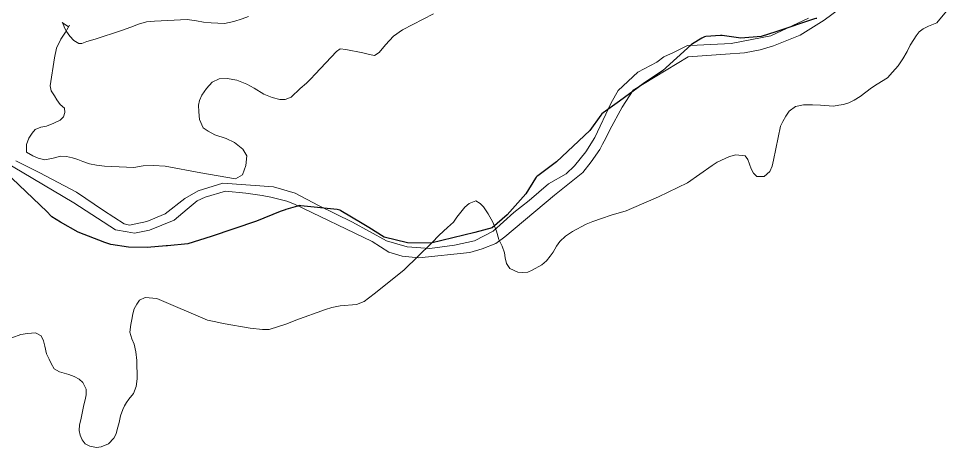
# Model space of a CAD drawing. Header units: metres. Extents: x 4652992 to 4879070, y 2074171 to 2309877.
# Drawn here: x 4654614.6 to 4654718.2, y 2308292.3 to 2308340.2 of the extents above; entities that cross this region are included whole.
import ezdxf

# ---------------------------------------------------------------- set-up
doc = ezdxf.new("R2010")
doc.units = ezdxf.units.M
doc.header["$MEASUREMENT"] = 0
doc.layers.add('Level 2', color=6, linetype='Continuous', lineweight=0)
doc.layers.add('Level 40', color=1, linetype='Continuous', lineweight=0)
doc.layers.add('Limite', color=38, linetype='Continuous', lineweight=0, plot=False)

msp = doc.modelspace()

# ---------------------------------------------------------------- linework, layer by layer
at = {"layer": 'Level 2'}
for points in [[(4654707.155566, 2308341.968324, 1352.88), (4654704.576914, 2308340.073037, 1352.76), (4654701.911122, 2308338.386509, 1352.56), (4654698.946183, 2308337.209544, 1352.44), (4654697.441648, 2308336.748129, 1352.42), (4654695.678543, 2308336.41951, 1352.38), (4654693.591486, 2308336.252613, 1352.24), (4654689.401642, 2308335.956433, 1352), (4654683.266302, 2308332.250654, 1351), (4654682.024219, 2308330.352872, 1350.96), (4654680.670093, 2308327.805431, 1350.82), (4654680.194553, 2308326.884171, 1350.78), (4654679.84865, 2308326.20457, 1350.76), (4654679.537521, 2308325.62459, 1350.72), (4654678.591824, 2308324.221306, 1350.66), (4654677.650293, 2308323.04619, 1350.56), (4654674.480805, 2308320.497896, 1350), (4654668.92656, 2308315.863818, 1349), (4654667.919136, 2308315.12267, 1349), (4654666.388065, 2308314.507388, 1349), (4654665.037877, 2308314.124893, 1349), (4654659.338255, 2308313.512808, 1348), (4654657.486886, 2308313.692458, 1348), (4654655.981933, 2308314.146665, 1348), (4654654.110723, 2308315.333333, 1348), (4654645.434116, 2308319.494017, 1347.62), (4654644.598312, 2308319.84999, 1347.44), (4654642.8112, 2308320.300223, 1347.44), (4654641.84047, 2308320.485879, 1347.44), (4654640.000895, 2308320.733914, 1347.44), (4654637.758342, 2308320.977201, 1347), (4654635.474442, 2308320.280966, 1347), (4654634.597264, 2308319.887011, 1346.94), (4654633.4661, 2308318.938397, 1346.88), (4654632.022684, 2308317.709312, 1346.84), (4654629.248092, 2308316.614078, 1346), (4654627.573345, 2308316.287769, 1346), (4654626.767539, 2308316.409661, 1345.88), (4654625.452219, 2308316.637365, 1345.88), (4654620.821619, 2308319.670321, 1345), (4654612.854925, 2308324.377163, 1344.84)], [(4654702.853945, 2308340.27635, 1352.660892), (4654698.6175, 2308338.300904, 1352.434476), (4654694.206099, 2308337.447402, 1352.313907), (4654690.409143, 2308337.267785, 1352.090243), (4654689.337384, 2308337.230384, 1352), (4654687.762058, 2308336.435486, 1351.486411), (4654686.686711, 2308335.96948, 1351.486411), (4654685.924456, 2308335.378761, 1351.486411), (4654683.784742, 2308334.242093, 1351), (4654681.587818, 2308332.216835, 1350.963825), (4654680.800945, 2308330.819558, 1350.963825), (4654679.000772, 2308326.951337, 1350.792354), (4654677.985766, 2308325.352202, 1350.701308), (4654676.697717, 2308323.778171, 1350.595132), (4654675.776136, 2308322.897183, 1350.386738), (4654673.827996, 2308321.768048, 1349.961088), (4654671.655677, 2308319.924836, 1349.769229), (4654669.941224, 2308318.586293, 1349.431299), (4654667.636802, 2308316.504068, 1349), (4654665.565109, 2308315.397392, 1349), (4654663.320409, 2308314.926736, 1348.709191), (4654660.547562, 2308314.562949, 1348.242044), (4654658.035791, 2308314.738527, 1348), (4654655.708055, 2308315.413398, 1348), (4654651.939821, 2308317.486195, 1347.897168), (4654648.127925, 2308319.363636, 1347.737), (4654645.54107, 2308320.726985, 1347.62), (4654643.109535, 2308321.443526, 1347.44), (4654637.459714, 2308321.842744, 1347), (4654634.709399, 2308321.007632, 1346.984908), (4654633.215071, 2308320.143265, 1346.906697), (4654631.002038, 2308318.43344, 1346.765355), (4654628.965187, 2308317.572104, 1346), (4654627.016518, 2308317.158556, 1345.931897), (4654626.441025, 2308317.293444, 1345.931897), (4654624.116568, 2308318.809585, 1345.559404), (4654621.099673, 2308320.841587, 1345), (4654617.018705, 2308323.004237, 1344.913306), (4654614.334035, 2308324.348986, 1344.875233)]]:
    msp.add_polyline3d(points, dxfattribs=at)
at = {"layer": 'Level 40', "color": 3}
for points in [[(4654718.24197, 2308341.05094, 1363.384124), (4654717.158053, 2308339.765364, 1363.384124), (4654716.245158, 2308339.381371, 1363.264124), (4654715.637364, 2308339.09702, 1362.944124), (4654715.205002, 2308338.748493, 1362.824124), (4654714.876615, 2308338.314279, 1362.624124), (4654714.616876, 2308337.885132, 1362.504124), (4654714.208199, 2308337.278565, 1362.404124), (4654713.867767, 2308336.575556, 1362.324124), (4654713.386828, 2308335.74446, 1362.164124), (4654712.848483, 2308334.974074, 1361.864124), (4654712.214191, 2308334.237199, 1361.724124), (4654711.671028, 2308333.636943, 1361.724124), (4654710.512445, 2308332.906023, 1361.724124), (4654709.868519, 2308332.509408, 1361.684124), (4654708.601945, 2308331.543204, 1361.444124), (4654707.9524, 2308331.113701, 1361.284124), (4654707.325336, 2308330.815751, 1361.124124), (4654706.750862, 2308330.627221, 1360.984124), (4654706.228979, 2308330.548111, 1360.804124), (4654705.621988, 2308330.466779, 1360.724124), (4654704.18119, 2308330.563399, 1360.724124), (4654703.291982, 2308330.615487, 1360.564124), (4654702.276317, 2308330.621709, 1360.364124), (4654701.391524, 2308330.402158, 1360.144124), (4654700.692198, 2308329.879678, 1359.584124), (4654700.308411, 2308329.3196, 1359.544124), (4654699.957543, 2308328.753832, 1359.544124), (4654699.711051, 2308328.203887, 1359.524124), (4654698.946676, 2308324.425201, 1359.444124), (4654698.795728, 2308323.740236, 1359.384124), (4654698.527157, 2308323.160247, 1359.364124), (4654697.890858, 2308322.609946, 1359.304124), (4654697.059057, 2308322.601324, 1359.264124), (4654696.700967, 2308322.984872, 1359.264124), (4654696.444845, 2308323.469308, 1359.244124), (4654696.075517, 2308324.4812, 1359.284124), (4654695.755966, 2308324.891948, 1359.284124), (4654694.729864, 2308325.035412, 1359.264124), (4654694.018095, 2308324.836749, 1359.264124), (4654692.637511, 2308324.194983, 1359.264124), (4654692.084313, 2308323.833478, 1359.324124), (4654689.348032, 2308321.902314, 1359.324124), (4654686.094285, 2308320.31452, 1359.324124), (4654683.074985, 2308319.007878, 1359.324124), (4654682.492081, 2308318.770015, 1359.324124), (4654680.81844, 2308318.297402, 1359.284124), (4654679.73814, 2308317.925408, 1359.224124), (4654678.762217, 2308317.569237, 1359.224124), (4654678.014318, 2308317.25831, 1359.184124), (4654676.506875, 2308316.469168, 1359.004124), (4654675.703173, 2308315.930867, 1358.944124), (4654675.058444, 2308315.331234, 1358.824124), (4654674.718816, 2308314.831243, 1358.804124), (4654674.331817, 2308314.153211, 1358.764124), (4654674.00343, 2308313.718997, 1358.704124), (4654673.570265, 2308313.167451, 1358.664124), (4654673.052394, 2308312.715193, 1358.604124), (4654671.98494, 2308312.120893, 1358.704124), (4654671.489953, 2308311.901697, 1358.904124), (4654670.940771, 2308311.861164, 1359.044124), (4654670.391991, 2308311.922141, 1359.224124), (4654669.51242, 2308312.328089, 1359.564124), (4654669.113784, 2308312.871012, 1359.704124), (4654668.968061, 2308313.505667, 1359.804124), (4654668.909853, 2308314.057479, 1359.884124), (4654668.632857, 2308314.816398, 1359.984124), (4654668.267944, 2308315.556651, 1360.124124), (4654667.988941, 2308316.502145, 1360.144124), (4654667.581074, 2308317.486837, 1360.184124), (4654667.079669, 2308318.419976, 1360.244124), (4654666.552972, 2308319.205116, 1360.244124), (4654666.194882, 2308319.588665, 1360.244124), (4654665.685445, 2308319.879859, 1360.184124), (4654664.937545, 2308319.568932, 1360.164124), (4654664.483104, 2308319.190361, 1360.124124), (4654663.594693, 2308318.057226, 1359.984124), (4654663.197257, 2308317.516436, 1359.964124), (4654662.530448, 2308316.886759, 1359.964124), (4654661.607514, 2308316.047397, 1360.064124), (4654660.783337, 2308315.190968, 1360.344124), (4654657.707827, 2308312.167201, 1360.684124), (4654654.507869, 2308309.605115, 1361.024124), (4654653.728655, 2308309.011793, 1361.144124), (4654653.222025, 2308308.625311, 1361.264124), (4654652.3561, 2308308.31785, 1361.424124), (4654650.546369, 2308308.139631, 1361.464124), (4654649.620628, 2308307.977945, 1361.504124), (4654648.922508, 2308307.759993, 1361.564124), (4654645.598911, 2308306.556726, 1361.564124), (4654644.595288, 2308306.137623, 1361.564124), (4654642.608115, 2308305.516034, 1361.564124), (4654641.861421, 2308305.509634, 1361.444124), (4654640.516971, 2308305.674253, 1361.284124), (4654637.469176, 2308306.184021, 1361.124124), (4654636.651828, 2308306.359129, 1360.904124), (4654635.722074, 2308306.570591, 1360.844124), (4654630.098595, 2308308.964502, 1359.184124), (4654628.764984, 2308309.093388, 1359.104124), (4654628.151569, 2308308.77615, 1359.144124), (4654627.856101, 2308308.336247, 1359.184124), (4654627.565851, 2308307.827723, 1359.264124), (4654627.418116, 2308307.260711, 1359.324124), (4654627.275599, 2308306.625078, 1359.364124), (4654627.182862, 2308306.082422, 1359.384124), (4654627.069649, 2308305.221638, 1359.384124), (4654627.294457, 2308304.454807, 1359.384124), (4654627.566637, 2308303.866018, 1359.364124), (4654627.741664, 2308303.006212, 1359.364124), (4654627.847642, 2308302.03983, 1359.444124), (4654627.886172, 2308299.984668, 1359.544124), (4654627.762121, 2308299.159617, 1359.604124), (4654627.487125, 2308298.343721, 1359.764124), (4654626.960422, 2308297.740621, 1359.964124), (4654626.676195, 2308297.366494, 1360.144124), (4654626.457805, 2308296.98099, 1360.404124), (4654626.288793, 2308296.586953, 1360.744124), (4654626.030659, 2308295.869722, 1360.784124), (4654625.88774, 2308295.13258, 1360.484124), (4654625.664932, 2308294.324595, 1360.744124), (4654625.553328, 2308293.869848, 1360.924124), (4654625.279537, 2308293.35848, 1361.124124), (4654624.684187, 2308292.750313, 1361.344124), (4654623.881288, 2308292.41503, 1361.404124), (4654623.359405, 2308292.335921, 1361.404124), (4654622.618733, 2308292.463918, 1361.404124), (4654622.073567, 2308292.744357, 1361.404124), (4654621.756826, 2308293.171549, 1361.384124), (4654621.528405, 2308293.718917, 1361.344124), (4654621.393119, 2308294.21633, 1361.344124), (4654621.436879, 2308294.869029, 1361.344124), (4654621.584615, 2308295.436041, 1361.344124), (4654621.825088, 2308296.545709, 1361.184124), (4654621.937094, 2308297.101965, 1361.144124), (4654622.08483, 2308297.668977, 1361.144124), (4654622.180377, 2308298.228078, 1361.144124), (4654622.182788, 2308298.837133, 1361.104124), (4654621.820685, 2308299.59383, 1361.044124), (4654621.424056, 2308299.950179, 1360.964124), (4654620.868051, 2308300.266351, 1360.864124), (4654620.262266, 2308300.489547, 1360.784124), (4654619.209268, 2308300.773097, 1360.644124), (4654618.625965, 2308301.127846, 1360.524124), (4654618.285138, 2308301.711568, 1360.104124), (4654618.045476, 2308302.193159, 1359.964124), (4654617.776106, 2308302.798393, 1359.884124), (4654617.581809, 2308303.644599, 1359.784124), (4654617.411196, 2308304.232766, 1359.624124), (4654617.152666, 2308304.802266, 1359.484124), (4654616.547283, 2308305.126971, 1359.344124), (4654615.635593, 2308305.047506, 1359.224124), (4654614.888497, 2308304.939597, 1359.184124), (4654613.896115, 2308304.58627, 1359.104124)], [(4654640.302466, 2308340.468382, 1365.660038), (4654639.59646, 2308340.190984, 1365.620038), (4654638.679245, 2308339.92797, 1365.500038), (4654637.645098, 2308339.689828, 1365.380038), (4654636.160051, 2308339.761379, 1365.300038), (4654635.28598, 2308339.825135, 1365.060038), (4654634.525927, 2308339.986801, 1364.500038), (4654633.453805, 2308340.123224, 1364.060038), (4654629.829592, 2308339.94735, 1364.060038), (4654628.922622, 2308339.865401, 1364.060038), (4654628.04122, 2308339.62531, 1363.540038), (4654627.169311, 2308339.291578, 1362.940038), (4654626.131498, 2308338.901512, 1362.420038), (4654623.18763, 2308337.939572, 1360.820038), (4654622.270415, 2308337.676558, 1360.540038), (4654621.70108, 2308337.461711, 1360.180038), (4654621.389012, 2308337.436468, 1359.660038), (4654620.827761, 2308337.800173, 1359.020038), (4654620.351293, 2308338.268008, 1358.820038), (4654619.982264, 2308338.804611, 1358.420038), (4654619.814198, 2308339.145766, 1357.940038), (4654619.613986, 2308339.615921, 1357.700038), (4654619.536533, 2308339.815639, 1357.060038), (4654619.529953, 2308339.786498, 1356.460038), (4654620.218559, 2308339.298755, 1354.560038)], [(4654621.274112, 2308324.504161, 1356.840038), (4654621.803217, 2308324.269456, 1356.880038), (4654622.572764, 2308324.014148, 1356.920038), (4654623.332818, 2308323.852481, 1357.040038), (4654624.229542, 2308323.753366, 1357.080038), (4654627.505123, 2308323.606367, 1356.960038), (4654628.555343, 2308323.780009, 1356.920038), (4654629.702755, 2308323.841356, 1356.880038), (4654631.028479, 2308323.742613, 1356.880038), (4654634.994651, 2308322.990613, 1356.960038), (4654638.857051, 2308322.321767, 1357.360038), (4654639.631768, 2308322.767795, 1357.480038), (4654640.021382, 2308323.814926, 1357.480038), (4654640.112087, 2308324.895095, 1357.480038), (4654639.701417, 2308325.65434, 1357.280038), (4654638.738238, 2308326.408944, 1357.120038), (4654637.826192, 2308326.847265, 1357.040038), (4654636.566266, 2308327.237419, 1356.920038), (4654635.800384, 2308327.644651, 1356.720038), (4654635.245712, 2308328.037498, 1356.640038), (4654634.845288, 2308328.977807, 1356.600038), (4654634.759845, 2308329.820579, 1356.600038), (4654634.742361, 2308330.557273, 1356.640038), (4654634.860796, 2308331.081813, 1356.720038), (4654635.122481, 2308331.698045, 1356.800038), (4654635.621695, 2308332.416457, 1356.920038), (4654636.24442, 2308333.139139, 1357.040038), (4654637.02863, 2308333.491525, 1357.120038), (4654637.929021, 2308333.544333, 1357.200038), (4654639.017215, 2308333.34341, 1357.320038), (4654640.117817, 2308332.926064, 1357.560038), (4654640.964818, 2308332.471037, 1357.920038), (4654642.035435, 2308331.785203, 1358.280038), (4654642.960641, 2308331.405164, 1358.680038), (4654643.801813, 2308331.195702, 1358.960038), (4654644.412789, 2308331.187908, 1359.080038), (4654645.089562, 2308331.471524, 1358.920038), (4654646.070412, 2308332.423437, 1358.760038), (4654646.790329, 2308333.033824, 1358.800038), (4654647.266138, 2308333.512889, 1358.880038), (4654647.748526, 2308334.021096, 1359.000038), (4654650.131236, 2308336.568347, 1359.360038), (4654650.567566, 2308336.872566, 1359.640038), (4654651.194615, 2308336.800271, 1360.040038), (4654653.09475, 2308336.396105, 1360.920038), (4654653.825571, 2308336.240656, 1361.120038), (4654654.380995, 2308336.122515, 1361.360038), (4654654.918183, 2308336.466362, 1361.800038), (4654655.596459, 2308337.29939, 1361.960038), (4654656.489611, 2308338.269957, 1361.960038), (4654657.505522, 2308338.970088, 1361.960038), (4654660.974923, 2308340.767004, 1362.040038)], [(4654620.33499, 2308339.498885, 1354.560038), (4654619.882573, 2308338.721235, 1354.560038), (4654619.365862, 2308337.927124, 1354.520038), (4654618.895668, 2308336.942327, 1354.440038), (4654618.642712, 2308335.851076, 1354.360038), (4654618.160994, 2308332.729323, 1354.120038), (4654618.271725, 2308332.163395, 1354.160038), (4654618.655141, 2308331.599754, 1354.120038), (4654618.914431, 2308331.152901, 1354.080038), (4654619.282341, 2308330.652822, 1354.080038), (4654619.785498, 2308330.214383, 1354.000038), (4654619.794266, 2308329.730399, 1353.840038), (4654619.652283, 2308329.248336, 1353.680038), (4654619.270898, 2308328.907571, 1353.640038), (4654618.581354, 2308328.541929, 1353.520038), (4654617.75437, 2308328.235642, 1353.360038), (4654617.146899, 2308328.09361, 1353.200038), (4654616.5128, 2308327.83671, 1353.040038), (4654616.17574, 2308327.426256, 1353.040038), (4654615.776577, 2308326.878343, 1353.040038), (4654615.523702, 2308326.178797, 1353.280038), (4654615.539047, 2308325.331825, 1353.640038), (4654616.228431, 2308324.914057, 1354.080038), (4654616.835822, 2308324.664383, 1354.320038), (4654617.57846, 2308324.476352, 1354.920038), (4654618.522911, 2308324.637133, 1355.160038), (4654619.329924, 2308324.857268, 1355.440038), (4654619.990569, 2308324.837332, 1355.880038), (4654620.682226, 2308324.690273, 1356.160038), (4654621.274112, 2308324.504161, 1356.840038)]]:
    msp.add_polyline3d(points, dxfattribs=at)
at = {"layer": 'Limite', "color": 5, "linetype": 'Continuous', "lineweight": 30}
msp.add_polyline3d([(4654703.759724, 2308340.251484, 1352.607544), (4654703.641689, 2308340.234317, 1352.614595), (4654703.526551, 2308340.203076, 1352.618027), (4654699.178396, 2308338.743959, 1352.670533), (4654697.567995, 2308338.219927, 1352.548792), (4654695.287999, 2308338.04007, 1352.599765), (4654693.215058, 2308338.335963, 1352.701597), (4654693.107481, 2308338.345178, 1352.708488), (4654692.999497, 2308338.342664, 1352.70838), (4654691.391013, 2308338.219014, 1352.573542), (4654691.229336, 2308338.193053, 1352.535954), (4654691.074018, 2308338.141155, 1352.504275), (4654690.929163, 2308338.064733, 1352.472823), (4654689.887449, 2308337.399145, 1352.210243), (4654689.754154, 2308337.297084, 1352.158439), (4654686.542131, 2308334.384339, 1351.30882), (4654684.413367, 2308332.970346, 1351.151834), (4654684.370695, 2308332.940409, 1351.153597), (4654681.753108, 2308330.997812, 1350.396812), (4654679.899335, 2308329.701235, 1350.456342), (4654679.765978, 2308329.589546, 1350.467568), (4654679.654055, 2308329.456472, 1350.505308), (4654678.441559, 2308327.729915, 1350.774253), (4654674.720914, 2308324.254498, 1350.75577), (4654672.612862, 2308322.690196, 1349.918725), (4654672.517094, 2308322.609363, 1349.891047), (4654672.432205, 2308322.517171, 1349.852935), (4654672.359531, 2308322.415051, 1349.805028), (4654671.272225, 2308320.665886, 1349.003877), (4654669.179085, 2308318.308671, 1348.98862), (4654667.508836, 2308316.857859, 1348.810182), (4654665.58922, 2308316.330288, 1348.938957), (4654660.669296, 2308315.153074, 1347.971597), (4654658.086593, 2308315.207348, 1347.829991), (4654655.464827, 2308315.825943, 1347.943878), (4654653.736785, 2308316.890631, 1347.843932), (4654653.006474, 2308317.340551, 1347.883478), (4654652.996006, 2308317.346926, 1347.884441), (4654650.636898, 2308318.760852, 1347.949101), (4654650.50844, 2308318.825756, 1347.954135), (4654650.371783, 2308318.871568, 1347.95319), (4654650.23013, 2308318.89727, 1347.946664), (4654646.164897, 2308319.335819, 1347.666945), (4654646.033734, 2308319.341313, 1347.653988), (4654645.902901, 2308319.32954, 1347.641188), (4654645.774835, 2308319.300707, 1347.628882), (4654644.499802, 2308318.924801, 1347.533875), (4654644.475748, 2308318.91732, 1347.5329), (4654644.410107, 2308318.893617, 1347.530156), (4654643.85855, 2308318.672187, 1347.505627), (4654641.209125, 2308317.608602, 1347.500114), (4654636.160198, 2308315.914079, 1347.158756), (4654633.554751, 2308315.082944, 1346.698138), (4654631.272949, 2308314.84655, 1346.333261), (4654631.124758, 2308314.836217, 1346.304276), (4654628.994515, 2308314.686272, 1346.179995), (4654626.900725, 2308314.69988, 1345.698751), (4654624.931557, 2308314.99732, 1345.769126), (4654624.282892, 2308315.242313, 1345.928393), (4654621.303099, 2308316.36797, 1346.420353), (4654619.327883, 2308317.512051, 1345.965437), (4654618.342812, 2308318.082802, 1345.706682), (4654618.232421, 2308318.204694, 1345.655962), (4654617.82052, 2308318.660199, 1345.471445), (4654611.504652, 2308324.640853, 1344.61781)], dxfattribs=at)

doc.saveas('drawing.dxf')
